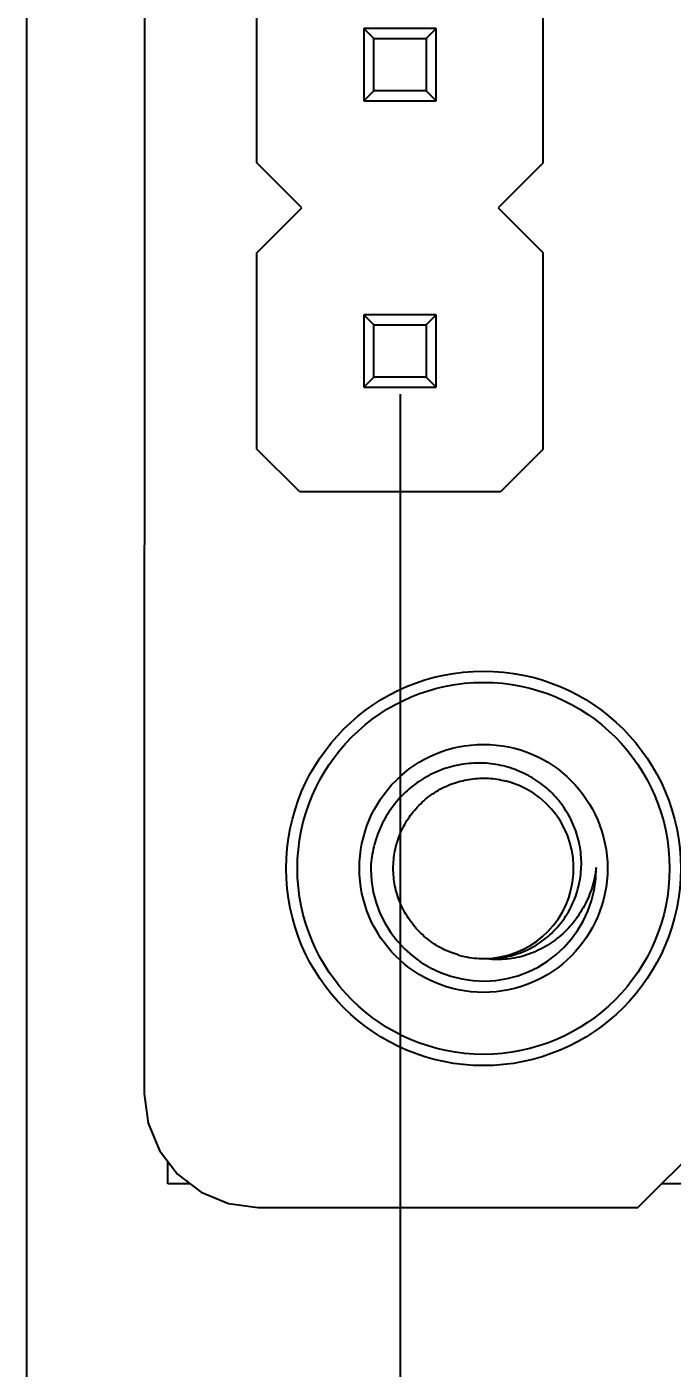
# Model space of a CAD drawing. Header units: millimetres. Extents: x -67 to 102, y -58 to 29.
# Drawn here: x 43.54 to 49.27, y -42.67 to -30.77 of the extents above; entities that cross this region are included whole.
import ezdxf

# ---------------------------------------------------------------- set-up
doc = ezdxf.new("R2010")
doc.units = ezdxf.units.MM
doc.header["$LTSCALE"] = 1.21
doc.header["$MEASUREMENT"] = 0
doc.header["$PDMODE"] = 3
doc.header["$PDSIZE"] = 0.3125
doc.layers.get('0').update_dxf_attribs({"linetype": 'CONTINUOUS'})
doc.layers.get('DEFPOINTS').update_dxf_attribs({"linetype": 'CONTINUOUS'})
doc.layers.add('Dim', color=3, linetype='CONTINUOUS', lineweight=25)
doc.styles.get("Standard").update_dxf_attribs({"font": 'txt', "width": 0.8})
doc.dimstyles.get("Standard").update_dxf_attribs({"dimtxt": 0.15625, "dimasz": 0.1875, "dimexe": 0.125, "dimexo": 0.0625, "dimgap": 0.09, "dimtad": 0, "dimtih": 1, "dimtoh": 1, "dimzin": 4, "dimdsep": 46, "dimtxsty": 'Standard', "dimblk": '_FILLED', "dimblk1": '_FILLED', "dimblk2": '_FILLED', "dimcen": 0.09, "dimazin": 1, "dimtp": 0.01, "dimtm": 0.01, "dimtfac": 1, "dimtofl": 0, "dimtmove": 0, "dimatfit": 3, "dimldrblk": '_FILLED', "dimfxl": 1, "dimtolj": 1, "dimtzin": 4, "dimarcsym": 0})

# ---------------------------------------------------------------- blocks, each defined once
blk = doc.blocks.new('_FILLED')
at = {"color": 0, "linetype": 'ByBlock'}
blk.add_solid([(0, 0), (-1, 0.1667), (-1, -0.1667)], dxfattribs=at)
blk = doc.blocks.new('*D46')
at = {"color": 0, "linetype": 'ByBlock', "lineweight": -2}
for p, q in [((46.852, -34.031), (46.852, -55.085)), ((77.332, -34.031), (77.332, -55.085)), ((46.852, -54.96), (58.936, -54.96)), ((77.332, -54.96), (65.249, -54.96))]:
    blk.add_line(p, q, dxfattribs=at)
at = {"layer": 'DEFPOINTS', "color": 0, "linetype": 'ByBlock'}
for p in [(46.852, -33.969), (77.332, -33.969)]:
    blk.add_point(p, dxfattribs=at)
at = {"color": 0, "linetype": 'ByBlock', "lineweight": -2, "xscale": 2, "yscale": 2, "zscale": 2, "rotation": 180}
blk.add_blockref('_FILLED', (46.852, -54.96), dxfattribs=at)
at = {"color": 0, "linetype": 'ByBlock', "lineweight": -2, "xscale": 2, "yscale": 2, "zscale": 2}
blk.add_blockref('_FILLED', (77.332, -54.96), dxfattribs=at)
at = {"color": 0, "linetype": 'ByBlock', "lineweight": -2, "insert": (62.092, -54.96), "char_height": 2, "attachment_point": 5}
blk.add_mtext('\\A1;30.48', dxfattribs=at)

msp = doc.modelspace()

# ---------------------------------------------------------------- linework, layer by layer
at = {"color": 7, "linetype": 'Continuous'}
for p, q in [((43.542, -43.729), (43.542, 9.871)), ((44.592, 5.961), (44.584, -40.239)), ((45.582, -31.979), (45.582, -30.239)), ((48.122, -31.979), (48.122, -30.239)), ((46.621, -30.877), (46.532, -30.789)), ((46.532, -30.789), (46.532, -31.429)), ((47.172, -30.789), (46.532, -30.789)), ((47.084, -30.877), (47.172, -30.789)), ((47.172, -31.429), (47.172, -30.789)), ((46.621, -31.341), (46.621, -30.877)), ((46.621, -30.877), (47.084, -30.877)), ((47.084, -30.877), (47.084, -31.341)), ((46.532, -31.429), (46.621, -31.341)), ((47.084, -31.341), (46.621, -31.341)), ((47.172, -31.429), (47.084, -31.341)), ((46.532, -31.429), (47.172, -31.429)), ((45.982, -32.379), (45.582, -31.979)), ((48.122, -31.979), (47.722, -32.379)), ((45.582, -32.779), (45.982, -32.379)), ((47.722, -32.379), (48.122, -32.779)), ((45.582, -34.519), (45.582, -32.779)), ((48.122, -34.519), (48.122, -32.779)), ((46.621, -33.417), (46.532, -33.329)), ((47.172, -33.329), (46.532, -33.329)), ((46.532, -33.329), (46.532, -33.969)), ((46.621, -33.417), (47.084, -33.417)), ((46.621, -33.881), (46.621, -33.417)), ((47.084, -33.417), (47.172, -33.329)), ((47.084, -33.417), (47.084, -33.881)), ((47.172, -33.969), (47.172, -33.329)), ((46.532, -33.969), (46.621, -33.881)), ((47.084, -33.881), (46.621, -33.881)), ((47.172, -33.969), (47.084, -33.881)), ((46.532, -33.969), (47.172, -33.969)), ((45.962, -34.899), (45.582, -34.519)), ((48.122, -34.519), (47.742, -34.899)), ((47.742, -34.899), (45.962, -34.899)), ((44.584, -40.239), (44.618, -40.5)), ((48.962, -41.247), (49.774, -40.435)), ((44.618, -40.5), (44.719, -40.743)), ((44.719, -40.743), (44.879, -40.952)), ((44.792, -41.039), (44.792, -40.839)), ((44.992, -41.039), (44.792, -41.039)), ((44.879, -40.952), (45.088, -41.112)), ((56.118, -41.039), (49.17, -41.039)), ((45.088, -41.112), (45.331, -41.213)), ((45.331, -41.213), (45.592, -41.247)), ((45.592, -41.247), (48.962, -41.247))]:
    msp.add_line(p, q, dxfattribs=at)
for radius in [1.75, 1.65, 1.1]:
    msp.add_circle((47.592, -38.239), radius, dxfattribs=at)
for centre, radius, start, end in [((47.592, -38.239), 0.8, 270.5012, 71.8402), ((47.593, -38.238), 0.799, 71.8356, 75.7089), ((47.592, -38.239), 1, 180.5088, 0.5088), ((47.592, -38.24), 0.799, 253.7703, 257.6481), ((47.593, -38.236), 0.803, 257.6719, 270.4887)]:
    msp.add_arc(centre, radius, start, end, dxfattribs=at)
for points, knots in [([(47.506, -37.306), (47.446, -37.309), (47.326, -37.326), (47.155, -37.386), (46.999, -37.476), (46.862, -37.594), (46.749, -37.736), (46.664, -37.895), (46.609, -38.068), (46.594, -38.188), (46.592, -38.248)], [0, 0, 0, 0, 0.124984, 0.249973, 0.374967, 0.499965, 0.624967, 0.749976, 0.874982, 1, 1, 1, 1]), ([(47.6, -39.039), (47.658, -39.041), (47.775, -39.034), (47.944, -38.985), (48.099, -38.901), (48.233, -38.786), (48.34, -38.646), (48.416, -38.487), (48.458, -38.315), (48.464, -38.139), (48.435, -37.966), (48.372, -37.801), (48.278, -37.652), (48.156, -37.524), (48.013, -37.422), (47.853, -37.35), (47.681, -37.309), (47.564, -37.303), (47.506, -37.306)], [0, 0, 0, 0, 0.062476, 0.124951, 0.187433, 0.249919, 0.312409, 0.374902, 0.437398, 0.499898, 0.562401, 0.624907, 0.687416, 0.749927, 0.812442, 0.874959, 0.937478, 1, 1, 1, 1]), ([(47.369, -39.007), (47.319, -38.993), (47.222, -38.954), (47.091, -38.869), (46.979, -38.76), (46.89, -38.632), (46.827, -38.489), (46.793, -38.337), (46.789, -38.181), (46.816, -38.027), (46.871, -37.881), (46.954, -37.749), (47.06, -37.635), (47.187, -37.543), (47.329, -37.478), (47.481, -37.442), (47.637, -37.435), (47.74, -37.451), (47.79, -37.464)], [0, 0, 0, 0, 0.062524, 0.125017, 0.187517, 0.250016, 0.312515, 0.375014, 0.437512, 0.500011, 0.562509, 0.625008, 0.687506, 0.750005, 0.812504, 0.875002, 0.937501, 1, 1, 1, 1]), ([(48.592, -38.23), (48.585, -38.289), (48.561, -38.406), (48.492, -38.572), (48.394, -38.722), (48.268, -38.85), (48.12, -38.951), (47.954, -39.02), (47.778, -39.052), (47.658, -39.048), (47.6, -39.039)], [0, 0, 0, 0, 0.125242, 0.250422, 0.375545, 0.500601, 0.625586, 0.750488, 0.87529, 1, 1, 1, 1])]:
    msp.add_open_spline(points, degree=3, knots=knots, dxfattribs=at)

# ---------------------------------------------------------------- dimensions: what is measured, and where the dimension line sits
at = {"layer": 'Dim'}
dim = msp.add_linear_dim(base=(77.332, -54.96), p1=(46.852, -33.969), p2=(77.332, -33.969), dimstyle='Standard', override={"dimtxt": 2, "dimasz": 2, "dimtih": 0, "dimtoh": 0, "dimzin": 0, "dimcen": 0.198, "dimadec": 0, "dimazin": 0, "dimtp": 0, "dimtm": 0, "dimtdec": 4, "dimtzin": 0}, dxfattribs=at)
dim.commit()
dim.dimension.update_dxf_attribs({"geometry": '*D46', "text_midpoint": (62.092, -54.96)})

doc.saveas('drawing.dxf')
